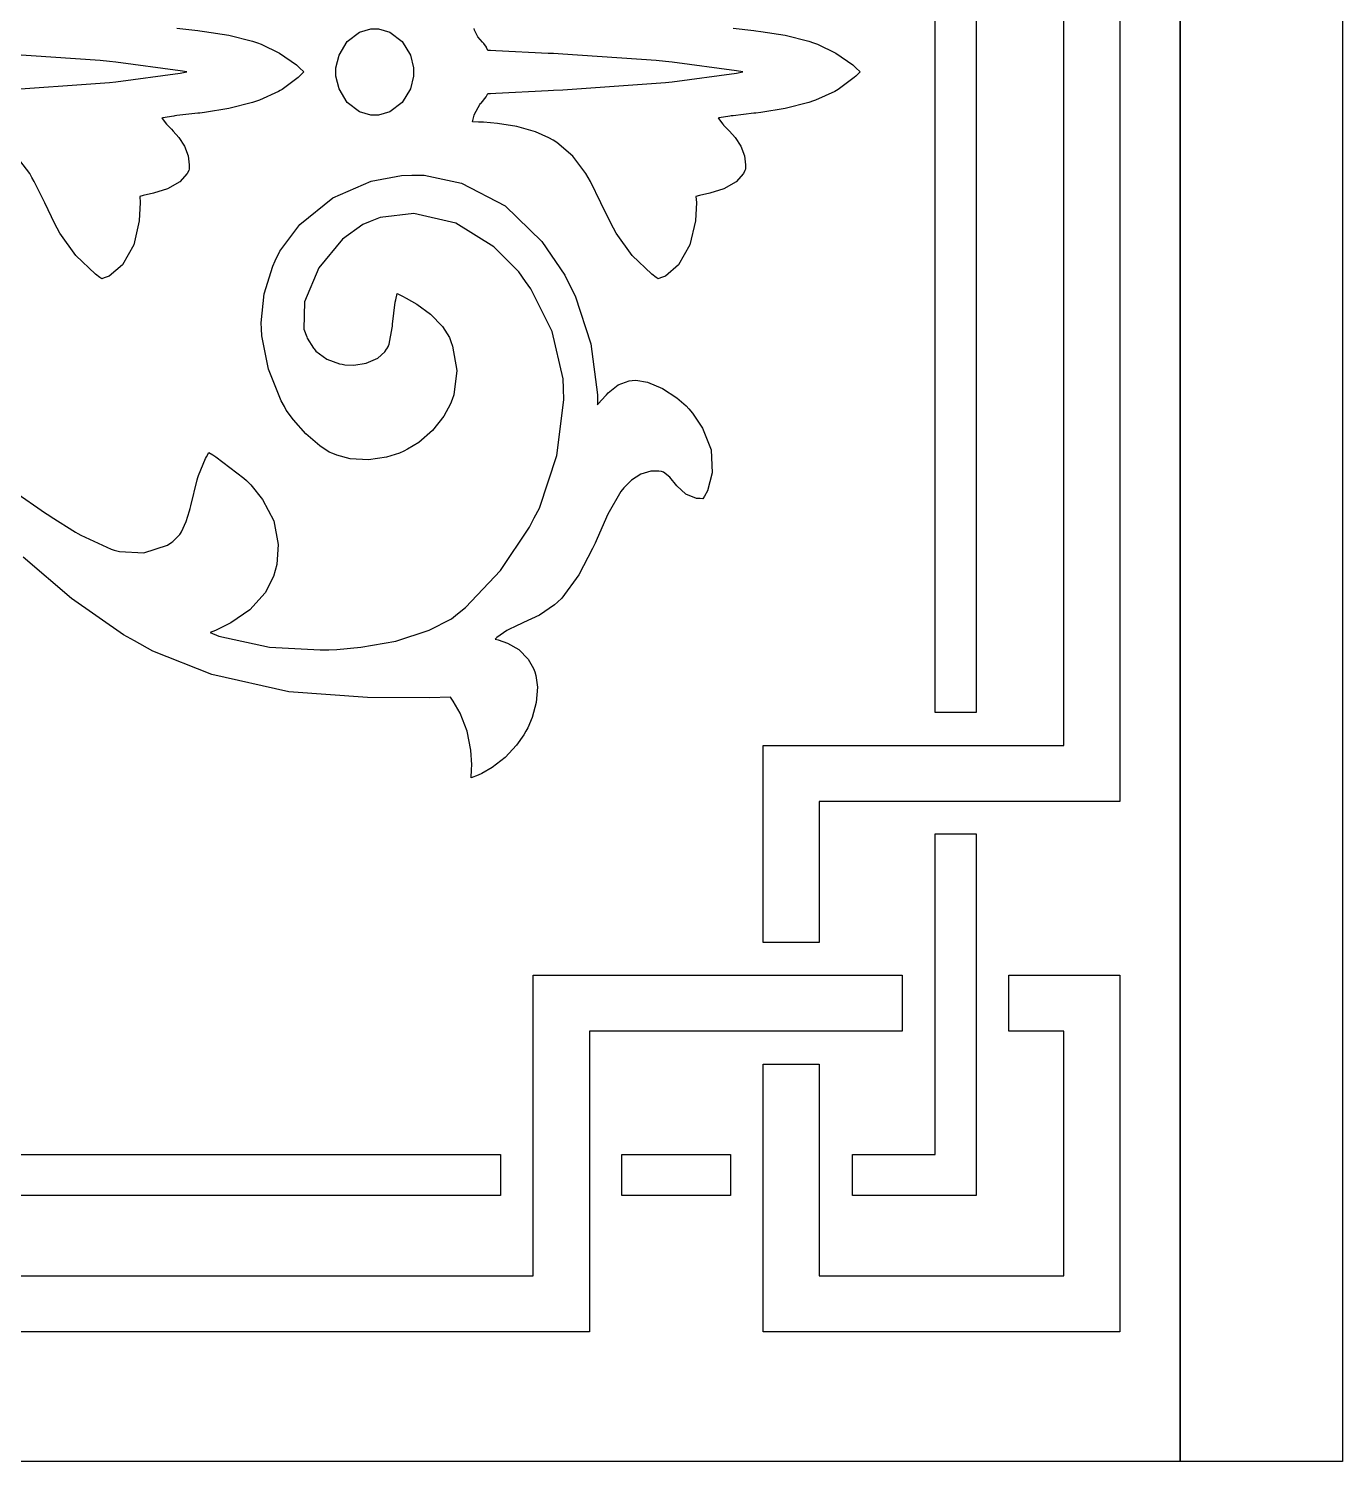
# Model space of a CAD drawing. Extents: x 0 to 1426, y 0 to 829.
# Drawn here: x 1335.2 to 1426.3, y 0 to 99.4 of the extents above; entities that cross this region are included whole.
import ezdxf

# ---------------------------------------------------------------- set-up
doc = ezdxf.new("R2010")
doc.units = 0
doc.layers.get('0').update_dxf_attribs({"linetype": 'CONTINUOUS'})

msp = doc.modelspace()

# ---------------------------------------------------------------- linework, layer by layer
at = {"color": 21}
for p, q in [((1415.04, 192.749), (1415.04, 0)), ((1415.04, 0), (1184.79, 0))]:
    msp.add_line(p, q, dxfattribs=at)
at = {"color": 9}
for p, q in [((1415.04, 0), (1415.04, 192.749)), ((1426.29, 192.749), (1426.29, 0)), ((1426.29, 0), (1415.04, 0))]:
    msp.add_line(p, q, dxfattribs=at)
at = {"color": 0}
for p, q in [((1410.86, 147.064), (1410.86, 45.7729)), ((1410.86, 147.064), (1410.86, 45.7729)), ((1406.97, 49.6591), (1406.97, 143.177)), ((1406.97, 49.6591), (1406.97, 143.177)), ((1398.05, 51.9395), (1398.05, 140.898)), ((1398.05, 51.9395), (1398.05, 140.898)), ((1400.89, 140.898), (1400.89, 51.9395)), ((1400.89, 140.898), (1400.89, 51.9395)), ((1345.48, 99.4103), (1346.92, 99.2449)), ((1345.48, 99.4103), (1346.92, 99.2449)), ((1366.12, 99.2614), (1366.09, 99.3786)), ((1366.12, 99.2614), (1366.09, 99.3786)), ((1384.05, 99.4103), (1385.49, 99.2449)), ((1384.05, 99.4103), (1385.49, 99.2449)), ((1346.92, 99.2449), (1347.06, 99.2269)), ((1346.92, 99.2449), (1347.06, 99.2269)), ((1347.06, 99.2269), (1347.4, 99.187)), ((1347.06, 99.2269), (1347.4, 99.187)), ((1347.4, 99.187), (1349.08, 98.9224)), ((1347.4, 99.187), (1349.08, 98.9224)), ((1349.08, 98.9224), (1350.73, 98.5051)), ((1349.08, 98.9224), (1350.73, 98.5051)), ((1350.73, 98.5051), (1351.06, 98.389)), ((1350.73, 98.5051), (1351.06, 98.389)), ((1351.06, 98.389), (1351.32, 98.2955)), ((1351.06, 98.389), (1351.32, 98.2955)), ((1356.72, 97.5431), (1357.29, 98.4966)), ((1356.72, 97.5431), (1357.29, 98.4966)), ((1357.29, 98.4966), (1358.15, 99.1387)), ((1357.29, 98.4966), (1358.15, 99.1387)), ((1358.15, 99.1387), (1358.93, 99.3743)), ((1358.15, 99.1387), (1358.93, 99.3743)), ((1358.93, 99.3743), (1359.19, 99.3743)), ((1358.93, 99.3743), (1359.19, 99.3743)), ((1359.19, 99.3743), (1359.45, 99.3743)), ((1359.19, 99.3743), (1359.45, 99.3743)), ((1359.45, 99.3743), (1360.24, 99.1387)), ((1359.45, 99.3743), (1360.24, 99.1387)), ((1360.24, 99.1387), (1361.09, 98.4966)), ((1360.24, 99.1387), (1361.09, 98.4966)), ((1361.09, 98.4966), (1361.67, 97.5431)), ((1361.09, 98.4966), (1361.67, 97.5431)), ((1366.35, 98.8148), (1366.12, 99.2614)), ((1366.35, 98.8148), (1366.12, 99.2614)), ((1366.66, 98.443), (1366.35, 98.8148)), ((1366.66, 98.443), (1366.35, 98.8148)), ((1366.74, 98.3629), (1366.66, 98.443)), ((1366.74, 98.3629), (1366.66, 98.443)), ((1385.49, 99.2449), (1385.63, 99.2269)), ((1385.49, 99.2449), (1385.63, 99.2269)), ((1385.63, 99.2269), (1385.97, 99.187)), ((1385.63, 99.2269), (1385.97, 99.187)), ((1385.97, 99.187), (1387.65, 98.9224)), ((1385.97, 99.187), (1387.65, 98.9224)), ((1387.65, 98.9224), (1389.3, 98.5061)), ((1387.65, 98.9224), (1389.3, 98.5061)), ((1389.3, 98.5061), (1389.63, 98.3904)), ((1389.3, 98.5061), (1389.63, 98.3904)), ((1389.63, 98.3904), (1389.89, 98.2955)), ((1389.63, 98.3904), (1389.89, 98.2955)), ((1340.15, 97.1628), (1333.66, 97.6104)), ((1340.15, 97.1628), (1333.66, 97.6104)), ((1351.32, 98.2955), (1352.6, 97.6849)), ((1351.32, 98.2955), (1352.6, 97.6849)), ((1352.6, 97.6849), (1353.77, 96.8636)), ((1352.6, 97.6849), (1353.77, 96.8636)), ((1356.5, 96.6668), (1356.72, 97.5431)), ((1356.5, 96.6668), (1356.72, 97.5431)), ((1361.67, 97.5431), (1361.88, 96.6668)), ((1361.67, 97.5431), (1361.88, 96.6668)), ((1366.76, 98.341), (1366.74, 98.3629)), ((1366.76, 98.341), (1366.74, 98.3629)), ((1366.94, 98.0874), (1366.76, 98.341)), ((1366.94, 98.0874), (1366.76, 98.341)), ((1366.95, 98.0585), (1366.94, 98.0874)), ((1366.95, 98.0585), (1366.94, 98.0874)), ((1367.04, 97.8697), (1366.95, 98.0585)), ((1367.04, 97.8697), (1366.95, 98.0585)), ((1367.23, 97.8599), (1367.04, 97.8697)), ((1367.23, 97.8599), (1367.04, 97.8697)), ((1367.6, 97.8422), (1367.23, 97.8599)), ((1367.6, 97.8422), (1367.23, 97.8599)), ((1371.22, 97.663), (1367.6, 97.8422)), ((1371.22, 97.663), (1367.6, 97.8422)), ((1371.59, 97.6436), (1371.22, 97.663)), ((1371.59, 97.6436), (1371.22, 97.663)), ((1372.24, 97.6104), (1371.59, 97.6436)), ((1372.24, 97.6104), (1371.59, 97.6436)), ((1378.72, 97.1628), (1372.24, 97.6104)), ((1378.72, 97.1628), (1372.24, 97.6104)), ((1389.89, 98.2955), (1391.17, 97.6863)), ((1389.89, 98.2955), (1391.17, 97.6863)), ((1391.17, 97.6863), (1392.34, 96.8636)), ((1391.17, 97.6863), (1392.34, 96.8636)), ((1340.8, 97.0979), (1340.15, 97.1628)), ((1340.8, 97.0979), (1340.15, 97.1628)), ((1341.24, 97.0538), (1340.8, 97.0979)), ((1341.24, 97.0538), (1340.8, 97.0979)), ((1345.71, 96.4558), (1341.24, 97.0538)), ((1345.71, 96.4558), (1341.24, 97.0538)), ((1346.16, 96.3747), (1345.71, 96.4558)), ((1346.16, 96.3747), (1345.71, 96.4558)), ((1353.77, 96.8636), (1353.99, 96.6625)), ((1353.77, 96.8636), (1353.99, 96.6625)), ((1353.99, 96.6625), (1354.29, 96.3747)), ((1353.99, 96.6625), (1354.29, 96.3747)), ((1356.5, 96.3747), (1356.5, 96.6668)), ((1356.5, 96.3747), (1356.5, 96.6668)), ((1361.88, 96.6668), (1361.88, 96.3747)), ((1361.88, 96.6668), (1361.88, 96.3747)), ((1379.36, 97.0979), (1378.72, 97.1628)), ((1379.36, 97.0979), (1378.72, 97.1628)), ((1379.81, 97.0538), (1379.36, 97.0979)), ((1379.81, 97.0538), (1379.36, 97.0979)), ((1384.28, 96.4558), (1379.81, 97.0538)), ((1384.28, 96.4558), (1379.81, 97.0538)), ((1384.73, 96.3747), (1384.28, 96.4558)), ((1384.73, 96.3747), (1384.28, 96.4558)), ((1392.34, 96.8636), (1392.55, 96.6625)), ((1392.34, 96.8636), (1392.55, 96.6625)), ((1392.55, 96.6625), (1392.86, 96.3747)), ((1392.55, 96.6625), (1392.86, 96.3747)), ((1333.66, 95.141), (1340.15, 95.5876)), ((1333.66, 95.141), (1340.15, 95.5876)), ((1340.15, 95.5876), (1340.8, 95.6511)), ((1340.15, 95.5876), (1340.8, 95.6511)), ((1340.8, 95.6511), (1341.24, 95.6966)), ((1340.8, 95.6511), (1341.24, 95.6966)), ((1341.24, 95.6966), (1345.71, 96.2946)), ((1341.24, 95.6966), (1345.71, 96.2946)), ((1345.71, 96.2946), (1346.16, 96.3747)), ((1345.71, 96.2946), (1346.16, 96.3747)), ((1353.88, 95.9915), (1352.77, 95.1618)), ((1353.88, 95.9915), (1352.77, 95.1618)), ((1353.99, 96.0878), (1353.88, 95.9915)), ((1353.99, 96.0878), (1353.88, 95.9915)), ((1354.29, 96.3747), (1353.99, 96.0878)), ((1354.29, 96.3747), (1353.99, 96.0878)), ((1356.5, 96.0836), (1356.5, 96.3747)), ((1356.5, 96.0836), (1356.5, 96.3747)), ((1356.72, 95.2073), (1356.5, 96.0836)), ((1356.72, 95.2073), (1356.5, 96.0836)), ((1361.88, 96.0836), (1361.67, 95.2073)), ((1361.88, 96.0836), (1361.67, 95.2073)), ((1361.88, 96.3747), (1361.88, 96.0836)), ((1361.88, 96.3747), (1361.88, 96.0836)), ((1372.24, 95.141), (1378.72, 95.5876)), ((1372.24, 95.141), (1378.72, 95.5876)), ((1378.72, 95.5876), (1379.36, 95.6511)), ((1378.72, 95.5876), (1379.36, 95.6511)), ((1379.36, 95.6511), (1379.81, 95.6966)), ((1379.36, 95.6511), (1379.81, 95.6966)), ((1379.81, 95.6966), (1384.28, 96.2946)), ((1379.81, 95.6966), (1384.28, 96.2946)), ((1384.28, 96.2946), (1384.73, 96.3747)), ((1384.28, 96.2946), (1384.73, 96.3747)), ((1392.45, 95.9915), (1391.33, 95.1618)), ((1392.45, 95.9915), (1391.33, 95.1618)), ((1392.55, 96.0878), (1392.45, 95.9915)), ((1392.55, 96.0878), (1392.45, 95.9915)), ((1392.86, 96.3747), (1392.55, 96.0878)), ((1392.86, 96.3747), (1392.55, 96.0878)), ((1351.2, 94.4093), (1351.06, 94.3599)), ((1351.2, 94.4093), (1351.06, 94.3599)), ((1352.52, 95.0172), (1351.2, 94.4093)), ((1352.52, 95.0172), (1351.2, 94.4093)), ((1352.65, 95.0916), (1352.52, 95.0172)), ((1352.65, 95.0916), (1352.52, 95.0172)), ((1352.77, 95.1618), (1352.65, 95.0916)), ((1352.77, 95.1618), (1352.65, 95.0916)), ((1357.29, 94.2538), (1356.72, 95.2073)), ((1357.29, 94.2538), (1356.72, 95.2073)), ((1361.67, 95.2073), (1361.09, 94.2538)), ((1361.67, 95.2073), (1361.09, 94.2538)), ((1366.57, 94.2125), (1366.93, 94.6436)), ((1366.57, 94.2125), (1366.93, 94.6436)), ((1366.93, 94.6436), (1366.95, 94.6919)), ((1366.93, 94.6436), (1366.95, 94.6919)), ((1366.95, 94.6919), (1367.04, 94.8792)), ((1366.95, 94.6919), (1367.04, 94.8792)), ((1367.04, 94.8792), (1367.23, 94.8891)), ((1367.04, 94.8792), (1367.23, 94.8891)), ((1367.23, 94.8891), (1367.6, 94.9082)), ((1367.23, 94.8891), (1367.6, 94.9082)), ((1367.6, 94.9082), (1371.22, 95.0888)), ((1367.6, 94.9082), (1371.22, 95.0888)), ((1371.22, 95.0888), (1371.59, 95.1068)), ((1371.22, 95.0888), (1371.59, 95.1068)), ((1371.59, 95.1068), (1372.24, 95.141)), ((1371.59, 95.1068), (1372.24, 95.141)), ((1389.76, 94.4093), (1389.63, 94.3599)), ((1389.76, 94.4093), (1389.63, 94.3599)), ((1391.09, 95.0172), (1389.76, 94.4093)), ((1391.09, 95.0172), (1389.76, 94.4093)), ((1391.21, 95.0916), (1391.09, 95.0172)), ((1391.21, 95.0916), (1391.09, 95.0172)), ((1391.33, 95.1618), (1391.21, 95.0916)), ((1391.33, 95.1618), (1391.21, 95.0916)), ((1346.92, 93.5069), (1345.48, 93.3415)), ((1346.92, 93.5069), (1345.48, 93.3415)), ((1347.06, 93.5232), (1346.92, 93.5069)), ((1347.06, 93.5232), (1346.92, 93.5069)), ((1347.4, 93.5634), (1347.06, 93.5232)), ((1347.4, 93.5634), (1347.06, 93.5232)), ((1349.08, 93.828), (1347.4, 93.5634)), ((1349.08, 93.828), (1347.4, 93.5634)), ((1350.73, 94.2439), (1349.08, 93.828)), ((1350.73, 94.2439), (1349.08, 93.828)), ((1351.06, 94.3599), (1350.73, 94.2439)), ((1351.06, 94.3599), (1350.73, 94.2439)), ((1358.15, 93.6114), (1357.29, 94.2538)), ((1358.15, 93.6114), (1357.29, 94.2538)), ((1358.93, 93.3746), (1358.15, 93.6114)), ((1358.93, 93.3746), (1358.15, 93.6114)), ((1360.24, 93.6114), (1359.45, 93.3746)), ((1360.24, 93.6114), (1359.45, 93.3746)), ((1361.09, 94.2538), (1360.24, 93.6114)), ((1361.09, 94.2538), (1360.24, 93.6114)), ((1366.09, 93.3704), (1366.11, 93.453)), ((1366.09, 93.3704), (1366.11, 93.453)), ((1366.11, 93.453), (1366.48, 94.1144)), ((1366.11, 93.453), (1366.48, 94.1144)), ((1366.48, 94.1144), (1366.54, 94.1737)), ((1366.48, 94.1144), (1366.54, 94.1737)), ((1366.54, 94.1737), (1366.57, 94.2125)), ((1366.54, 94.1737), (1366.57, 94.2125)), ((1385.49, 93.5069), (1384.05, 93.3401)), ((1385.49, 93.5069), (1384.05, 93.3401)), ((1385.63, 93.5232), (1385.49, 93.5069)), ((1385.63, 93.5232), (1385.49, 93.5069)), ((1385.97, 93.5634), (1385.63, 93.5232)), ((1385.97, 93.5634), (1385.63, 93.5232)), ((1387.65, 93.828), (1385.97, 93.5634)), ((1387.65, 93.828), (1385.97, 93.5634)), ((1389.3, 94.2439), (1387.65, 93.828)), ((1389.3, 94.2439), (1387.65, 93.828)), ((1389.63, 94.3599), (1389.3, 94.2439)), ((1389.63, 94.3599), (1389.3, 94.2439)), ((1344.51, 93.1926), (1344.44, 93.176)), ((1344.51, 93.1926), (1344.44, 93.176)), ((1344.44, 93.176), (1344.46, 93.1347)), ((1344.44, 93.176), (1344.46, 93.1347)), ((1344.46, 93.1347), (1344.76, 92.746)), ((1344.46, 93.1347), (1344.76, 92.746)), ((1345.26, 93.3125), (1344.51, 93.1926)), ((1345.26, 93.3125), (1344.51, 93.1926)), ((1344.76, 92.746), (1344.8, 92.7089)), ((1344.76, 92.746), (1344.8, 92.7089)), ((1344.8, 92.7089), (1344.82, 92.6828)), ((1344.8, 92.7089), (1344.82, 92.6828)), ((1344.82, 92.6828), (1345.07, 92.4207)), ((1344.82, 92.6828), (1345.07, 92.4207)), ((1345.07, 92.4207), (1345.1, 92.3946)), ((1345.07, 92.4207), (1345.1, 92.3946)), ((1345.34, 93.3221), (1345.26, 93.3125)), ((1345.34, 93.3221), (1345.26, 93.3125)), ((1345.48, 93.3415), (1345.34, 93.3221)), ((1345.48, 93.3415), (1345.34, 93.3221)), ((1359.19, 93.3746), (1358.93, 93.3746)), ((1359.19, 93.3746), (1358.93, 93.3746)), ((1359.45, 93.3746), (1359.19, 93.3746)), ((1359.45, 93.3746), (1359.19, 93.3746)), ((1365.98, 92.9185), (1366.09, 93.3704)), ((1365.98, 92.9185), (1366.09, 93.3704)), ((1366.4, 92.8991), (1365.98, 92.9185)), ((1366.4, 92.8991), (1365.98, 92.9185)), ((1366.73, 92.8853), (1366.4, 92.8991)), ((1366.73, 92.8853), (1366.4, 92.8991)), ((1367.71, 92.7985), (1366.73, 92.8853)), ((1367.71, 92.7985), (1366.73, 92.8853)), ((1369.05, 92.5809), (1367.71, 92.7985)), ((1369.05, 92.5809), (1367.71, 92.7985)), ((1370.35, 92.2101), (1369.05, 92.5809)), ((1370.35, 92.2101), (1369.05, 92.5809)), ((1383.08, 93.1926), (1383.01, 93.176)), ((1383.08, 93.1926), (1383.01, 93.176)), ((1383.01, 93.176), (1383.03, 93.1347)), ((1383.01, 93.176), (1383.03, 93.1347)), ((1383.03, 93.1347), (1383.33, 92.746)), ((1383.03, 93.1347), (1383.33, 92.746)), ((1383.83, 93.3111), (1383.08, 93.1926)), ((1383.83, 93.3111), (1383.08, 93.1926)), ((1383.33, 92.746), (1383.37, 92.7089)), ((1383.33, 92.746), (1383.37, 92.7089)), ((1383.37, 92.7089), (1383.39, 92.6828)), ((1383.37, 92.7089), (1383.39, 92.6828)), ((1383.39, 92.6828), (1383.64, 92.4207)), ((1383.39, 92.6828), (1383.64, 92.4207)), ((1383.64, 92.4207), (1383.66, 92.3946)), ((1383.64, 92.4207), (1383.66, 92.3946)), ((1383.9, 93.3207), (1383.83, 93.3111)), ((1383.9, 93.3207), (1383.83, 93.3111)), ((1384.05, 93.3401), (1383.9, 93.3207)), ((1384.05, 93.3401), (1383.9, 93.3207)), ((1345.1, 92.3946), (1345.23, 92.2556)), ((1345.1, 92.3946), (1345.23, 92.2556)), ((1345.23, 92.2556), (1345.61, 91.8161)), ((1345.23, 92.2556), (1345.61, 91.8161)), ((1345.61, 91.8161), (1346.01, 91.2248)), ((1345.61, 91.8161), (1346.01, 91.2248)), ((1371.27, 91.8118), (1370.35, 92.2101)), ((1371.27, 91.8118), (1370.35, 92.2101)), ((1371.56, 91.6421), (1371.27, 91.8118)), ((1371.56, 91.6421), (1371.27, 91.8118)), ((1371.82, 91.4852), (1371.56, 91.6421)), ((1371.82, 91.4852), (1371.56, 91.6421)), ((1372.94, 90.5302), (1371.82, 91.4852)), ((1372.94, 90.5302), (1371.82, 91.4852)), ((1383.66, 92.3946), (1383.8, 92.2556)), ((1383.66, 92.3946), (1383.8, 92.2556)), ((1383.8, 92.2556), (1384.18, 91.8161)), ((1383.8, 92.2556), (1384.18, 91.8161)), ((1384.18, 91.8161), (1384.58, 91.2248)), ((1384.18, 91.8161), (1384.58, 91.2248)), ((1335.27, 89.3286), (1334.36, 90.5302)), ((1335.27, 89.3286), (1334.36, 90.5302)), ((1346.01, 91.2248), (1346.26, 90.5482)), ((1346.01, 91.2248), (1346.26, 90.5482)), ((1346.26, 90.5482), (1346.34, 89.9223)), ((1346.26, 90.5482), (1346.34, 89.9223)), ((1373.84, 89.3286), (1372.94, 90.5302)), ((1373.84, 89.3286), (1372.94, 90.5302)), ((1384.58, 91.2248), (1384.83, 90.5482)), ((1384.58, 91.2248), (1384.83, 90.5482)), ((1384.83, 90.5482), (1384.91, 89.9223)), ((1384.83, 90.5482), (1384.91, 89.9223)), ((1346.31, 89.5449), (1346.2, 89.323)), ((1346.31, 89.5449), (1346.2, 89.323)), ((1346.34, 89.625), (1346.31, 89.5449)), ((1346.34, 89.625), (1346.31, 89.5449)), ((1346.34, 89.9223), (1346.34, 89.7146)), ((1346.34, 89.9223), (1346.34, 89.7146)), ((1346.34, 89.7146), (1346.34, 89.625)), ((1346.34, 89.7146), (1346.34, 89.625)), ((1384.87, 89.5449), (1384.77, 89.323)), ((1384.87, 89.5449), (1384.77, 89.323)), ((1384.91, 89.625), (1384.87, 89.5449)), ((1384.91, 89.625), (1384.87, 89.5449)), ((1384.91, 89.9223), (1384.91, 89.7146)), ((1384.91, 89.9223), (1384.91, 89.7146)), ((1384.91, 89.7146), (1384.91, 89.625)), ((1384.91, 89.7146), (1384.91, 89.625)), ((1335.43, 89.0475), (1335.27, 89.3286)), ((1335.43, 89.0475), (1335.27, 89.3286)), ((1335.59, 88.7677), (1335.43, 89.0475)), ((1335.59, 88.7677), (1335.43, 89.0475)), ((1336.31, 87.3044), (1335.59, 88.7677)), ((1336.31, 87.3044), (1335.59, 88.7677)), ((1345.69, 88.7511), (1344.83, 88.2689)), ((1345.69, 88.7511), (1344.83, 88.2689)), ((1346.2, 89.323), (1345.69, 88.7511)), ((1346.2, 89.323), (1345.69, 88.7511)), ((1356.29, 87.6445), (1358.95, 88.7966)), ((1356.29, 87.6445), (1358.95, 88.7966)), ((1358.95, 88.7966), (1361.06, 89.2006)), ((1358.95, 88.7966), (1361.06, 89.2006)), ((1361.06, 89.2006), (1361.76, 89.2073)), ((1361.06, 89.2006), (1361.76, 89.2073)), ((1361.76, 89.2073), (1362.62, 89.2168)), ((1361.76, 89.2073), (1362.62, 89.2168)), ((1362.62, 89.2168), (1365.21, 88.6686)), ((1362.62, 89.2168), (1365.21, 88.6686)), ((1365.21, 88.6686), (1368.24, 87.0825)), ((1365.21, 88.6686), (1368.24, 87.0825)), ((1374, 89.0475), (1373.84, 89.3286)), ((1374, 89.0475), (1373.84, 89.3286)), ((1374.16, 88.7677), (1374, 89.0475)), ((1374.16, 88.7677), (1374, 89.0475)), ((1374.88, 87.3044), (1374.16, 88.7677)), ((1374.88, 87.3044), (1374.16, 88.7677)), ((1384.26, 88.7511), (1383.4, 88.2689)), ((1384.26, 88.7511), (1383.4, 88.2689)), ((1384.77, 89.323), (1384.26, 88.7511)), ((1384.77, 89.323), (1384.26, 88.7511)), ((1343.14, 87.799), (1342.91, 87.7327)), ((1343.14, 87.799), (1342.91, 87.7327)), ((1342.91, 87.7327), (1342.93, 87.3153)), ((1342.91, 87.7327), (1342.93, 87.3153)), ((1343.86, 87.9725), (1343.14, 87.799)), ((1343.86, 87.9725), (1343.14, 87.799)), ((1344.83, 88.2689), (1343.86, 87.9725)), ((1344.83, 88.2689), (1343.86, 87.9725)), ((1354.01, 85.7885), (1356.29, 87.6445)), ((1354.01, 85.7885), (1356.29, 87.6445)), ((1381.71, 87.799), (1381.47, 87.7327)), ((1381.71, 87.799), (1381.47, 87.7327)), ((1381.47, 87.7327), (1381.5, 87.3153)), ((1381.47, 87.7327), (1381.5, 87.3153)), ((1382.43, 87.9725), (1381.71, 87.799)), ((1382.43, 87.9725), (1381.71, 87.799)), ((1383.4, 88.2689), (1382.43, 87.9725)), ((1383.4, 88.2689), (1382.43, 87.9725)), ((1337.02, 85.834), (1336.31, 87.3044)), ((1337.02, 85.834), (1336.31, 87.3044)), ((1342.93, 87.3153), (1342.87, 86.046)), ((1342.93, 87.3153), (1342.87, 86.046)), ((1361.91, 86.5463), (1359.57, 86.2859)), ((1361.91, 86.5463), (1359.57, 86.2859)), ((1364.82, 85.8767), (1361.91, 86.5463)), ((1364.82, 85.8767), (1361.91, 86.5463)), ((1368.24, 87.0825), (1370.79, 84.6169)), ((1368.24, 87.0825), (1370.79, 84.6169)), ((1375.59, 85.834), (1374.88, 87.3044)), ((1375.59, 85.834), (1374.88, 87.3044)), ((1381.5, 87.3153), (1381.44, 86.046)), ((1381.5, 87.3153), (1381.44, 86.046)), ((1337.18, 85.5486), (1337.02, 85.834)), ((1337.18, 85.5486), (1337.02, 85.834)), ((1337.37, 85.1944), (1337.18, 85.5486)), ((1337.37, 85.1944), (1337.18, 85.5486)), ((1342.87, 86.046), (1342.49, 84.3897)), ((1342.87, 86.046), (1342.49, 84.3897)), ((1352.62, 83.9431), (1354.01, 85.7885)), ((1352.62, 83.9431), (1354.01, 85.7885)), ((1358.36, 85.7966), (1356.97, 84.7686)), ((1358.36, 85.7966), (1356.97, 84.7686)), ((1358.88, 86.0033), (1358.36, 85.7966)), ((1358.88, 86.0033), (1358.36, 85.7966)), ((1359.57, 86.2859), (1358.88, 86.0033)), ((1359.57, 86.2859), (1358.88, 86.0033)), ((1367.45, 84.2328), (1364.82, 85.8767)), ((1367.45, 84.2328), (1364.82, 85.8767)), ((1375.75, 85.5486), (1375.59, 85.834)), ((1375.75, 85.5486), (1375.59, 85.834)), ((1375.94, 85.1944), (1375.75, 85.5486)), ((1375.94, 85.1944), (1375.75, 85.5486)), ((1381.44, 86.046), (1381.05, 84.3897)), ((1381.44, 86.046), (1381.05, 84.3897)), ((1338.48, 83.6401), (1337.37, 85.1944)), ((1338.48, 83.6401), (1337.37, 85.1944)), ((1356.97, 84.7686), (1355.31, 82.7938)), ((1356.97, 84.7686), (1355.31, 82.7938)), ((1370.79, 84.6169), (1372.38, 82.2717)), ((1370.79, 84.6169), (1372.38, 82.2717)), ((1377.05, 83.6401), (1375.94, 85.1944)), ((1377.05, 83.6401), (1375.94, 85.1944)), ((1339.83, 82.3461), (1338.48, 83.6401)), ((1339.83, 82.3461), (1338.48, 83.6401)), ((1342.49, 84.3897), (1341.7, 82.9924)), ((1342.49, 84.3897), (1341.7, 82.9924)), ((1352.29, 83.2626), (1352.62, 83.9431)), ((1352.29, 83.2626), (1352.62, 83.9431)), ((1369.18, 82.5003), (1367.45, 84.2328)), ((1369.18, 82.5003), (1367.45, 84.2328)), ((1378.4, 82.3461), (1377.05, 83.6401)), ((1378.4, 82.3461), (1377.05, 83.6401)), ((1381.05, 84.3897), (1380.26, 82.9924)), ((1381.05, 84.3897), (1380.26, 82.9924)), ((1341.7, 82.9924), (1340.78, 82.2194)), ((1341.7, 82.9924), (1340.78, 82.2194)), ((1351.53, 80.9833), (1352.12, 82.8985)), ((1351.53, 80.9833), (1352.12, 82.8985)), ((1352.12, 82.8985), (1352.29, 83.2626)), ((1352.12, 82.8985), (1352.29, 83.2626)), ((1355.31, 82.7938), (1354.33, 80.421)), ((1355.31, 82.7938), (1354.33, 80.421)), ((1369.65, 81.8473), (1369.18, 82.5003)), ((1369.65, 81.8473), (1369.18, 82.5003)), ((1380.26, 82.9924), (1379.35, 82.2194)), ((1380.26, 82.9924), (1379.35, 82.2194)), ((1340.14, 82.12), (1339.83, 82.3461)), ((1340.14, 82.12), (1339.83, 82.3461)), ((1340.28, 82.0222), (1340.14, 82.12)), ((1340.28, 82.0222), (1340.14, 82.12)), ((1340.44, 82.0829), (1340.28, 82.0222)), ((1340.44, 82.0829), (1340.28, 82.0222)), ((1340.78, 82.2194), (1340.44, 82.0829)), ((1340.78, 82.2194), (1340.44, 82.0829)), ((1370.02, 81.3262), (1369.65, 81.8473)), ((1370.02, 81.3262), (1369.65, 81.8473)), ((1372.38, 82.2717), (1372.8, 81.4324)), ((1372.38, 82.2717), (1372.8, 81.4324)), ((1378.71, 82.12), (1378.4, 82.3461)), ((1378.71, 82.12), (1378.4, 82.3461)), ((1378.85, 82.0222), (1378.71, 82.12)), ((1378.85, 82.0222), (1378.71, 82.12)), ((1379, 82.0829), (1378.85, 82.0222)), ((1379, 82.0829), (1378.85, 82.0222)), ((1379.35, 82.2194), (1379, 82.0829)), ((1379.35, 82.2194), (1379, 82.0829)), ((1351.33, 78.97), (1351.53, 80.9833)), ((1351.33, 78.97), (1351.53, 80.9833)), ((1360.62, 80.4101), (1360.65, 80.5628)), ((1360.62, 80.4101), (1360.65, 80.5628)), ((1360.65, 80.5628), (1360.75, 80.9985)), ((1360.65, 80.5628), (1360.75, 80.9985)), ((1360.75, 80.9985), (1361.12, 80.8164)), ((1360.75, 80.9985), (1361.12, 80.8164)), ((1361.12, 80.8164), (1361.37, 80.6909)), ((1361.12, 80.8164), (1361.37, 80.6909)), ((1361.37, 80.6909), (1362.11, 80.2693)), ((1361.37, 80.6909), (1362.11, 80.2693)), ((1371.5, 78.365), (1370.02, 81.3262)), ((1371.5, 78.365), (1370.02, 81.3262)), ((1372.8, 81.4324), (1373.1, 80.8496)), ((1372.8, 81.4324), (1373.1, 80.8496)), ((1373.1, 80.8496), (1374.18, 77.5187)), ((1373.1, 80.8496), (1374.18, 77.5187)), ((1354.33, 80.421), (1354.29, 78.5343)), ((1354.33, 80.421), (1354.29, 78.5343)), ((1360.43, 78.8843), (1360.62, 80.4101)), ((1360.43, 78.8843), (1360.62, 80.4101)), ((1362.11, 80.2693), (1363.07, 79.5817)), ((1362.11, 80.2693), (1363.07, 79.5817)), ((1363.07, 79.5817), (1363.89, 78.7259)), ((1363.07, 79.5817), (1363.89, 78.7259)), ((1351.35, 78.558), (1351.33, 78.97)), ((1351.35, 78.558), (1351.33, 78.97)), ((1351.37, 78.0754), (1351.35, 78.558)), ((1351.37, 78.0754), (1351.35, 78.558)), ((1354.29, 78.5343), (1354.49, 77.9886)), ((1354.29, 78.5343), (1354.49, 77.9886)), ((1360.19, 77.4859), (1360.41, 78.6197)), ((1360.19, 77.4859), (1360.41, 78.6197)), ((1360.41, 78.6197), (1360.42, 78.7287)), ((1360.41, 78.6197), (1360.42, 78.7287)), ((1360.42, 78.7287), (1360.43, 78.8843)), ((1360.42, 78.7287), (1360.43, 78.8843)), ((1363.89, 78.7259), (1364.37, 77.953)), ((1363.89, 78.7259), (1364.37, 77.953)), ((1351.83, 75.7495), (1351.37, 78.0754)), ((1351.83, 75.7495), (1351.37, 78.0754)), ((1354.49, 77.9886), (1354.52, 77.9117)), ((1354.49, 77.9886), (1354.52, 77.9117)), ((1354.52, 77.9117), (1354.94, 77.2213)), ((1354.52, 77.9117), (1354.94, 77.2213)), ((1364.37, 77.953), (1364.47, 77.6746)), ((1364.37, 77.953), (1364.47, 77.6746)), ((1364.47, 77.6746), (1364.6, 77.3479)), ((1364.47, 77.6746), (1364.6, 77.3479)), ((1372.26, 75.0962), (1371.5, 78.365)), ((1372.26, 75.0962), (1371.5, 78.365)), ((1374.18, 77.5187), (1374.64, 73.9786)), ((1374.18, 77.5187), (1374.64, 73.9786)), ((1354.94, 77.2213), (1354.99, 77.1606)), ((1354.94, 77.2213), (1354.99, 77.1606)), ((1354.99, 77.1606), (1355.11, 77.0146)), ((1354.99, 77.1606), (1355.11, 77.0146)), ((1355.11, 77.0146), (1355.88, 76.4589)), ((1355.11, 77.0146), (1355.88, 76.4589)), ((1358.61, 76.1711), (1359.4, 76.5253)), ((1358.61, 76.1711), (1359.4, 76.5253)), ((1359.4, 76.5253), (1359.9, 76.9592)), ((1359.4, 76.5253), (1359.9, 76.9592)), ((1359.9, 76.9592), (1360.01, 77.1356)), ((1359.9, 76.9592), (1360.01, 77.1356)), ((1360.01, 77.1356), (1360.03, 77.1564)), ((1360.01, 77.1356), (1360.03, 77.1564)), ((1360.03, 77.1564), (1360.14, 77.3631)), ((1360.03, 77.1564), (1360.14, 77.3631)), ((1360.14, 77.3631), (1360.15, 77.385)), ((1360.14, 77.3631), (1360.15, 77.385)), ((1360.15, 77.385), (1360.19, 77.4859)), ((1360.15, 77.385), (1360.19, 77.4859)), ((1364.6, 77.3479), (1364.88, 75.6722)), ((1364.6, 77.3479), (1364.88, 75.6722)), ((1352.71, 73.5679), (1351.83, 75.7495)), ((1352.71, 73.5679), (1351.83, 75.7495)), ((1355.88, 76.4589), (1356.75, 76.1326)), ((1355.88, 76.4589), (1356.75, 76.1326)), ((1356.75, 76.1326), (1356.93, 76.0995)), ((1356.75, 76.1326), (1356.93, 76.0995)), ((1356.93, 76.0995), (1357.13, 76.0635)), ((1356.93, 76.0995), (1357.13, 76.0635)), ((1357.13, 76.0635), (1357.75, 76.0416)), ((1357.13, 76.0635), (1357.75, 76.0416)), ((1357.75, 76.0416), (1358.61, 76.1711)), ((1357.75, 76.0416), (1358.61, 76.1711)), ((1364.88, 75.6722), (1364.68, 73.987)), ((1364.88, 75.6722), (1364.68, 73.987)), ((1372.29, 74.4209), (1372.26, 75.0962)), ((1372.29, 74.4209), (1372.26, 75.0962)), ((1375.39, 74.1218), (1376.07, 74.6622)), ((1375.39, 74.1218), (1376.07, 74.6622)), ((1376.07, 74.6622), (1376.85, 74.9529)), ((1376.07, 74.6622), (1376.85, 74.9529)), ((1376.85, 74.9529), (1377.04, 74.9653)), ((1376.85, 74.9529), (1377.04, 74.9653)), ((1377.04, 74.9653), (1377.3, 74.9847)), ((1377.04, 74.9653), (1377.3, 74.9847)), ((1377.3, 74.9847), (1378.11, 74.8496)), ((1377.3, 74.9847), (1378.11, 74.8496)), ((1378.11, 74.8496), (1379.16, 74.4167)), ((1378.11, 74.8496), (1379.16, 74.4167)), ((1352.93, 73.1573), (1352.71, 73.5679)), ((1352.93, 73.1573), (1352.71, 73.5679)), ((1364.56, 73.6547), (1364.45, 73.3517)), ((1364.56, 73.6547), (1364.45, 73.3517)), ((1364.68, 73.987), (1364.56, 73.6547)), ((1364.68, 73.987), (1364.56, 73.6547)), ((1371.83, 69.7727), (1372.31, 73.6314)), ((1371.83, 69.7727), (1372.31, 73.6314)), ((1372.31, 73.6314), (1372.29, 74.4209)), ((1372.31, 73.6314), (1372.29, 74.4209)), ((1374.64, 73.9786), (1374.64, 73.291)), ((1374.64, 73.9786), (1374.64, 73.291)), ((1374.7, 73.3474), (1375.22, 73.9331)), ((1374.7, 73.3474), (1375.22, 73.9331)), ((1375.22, 73.9331), (1375.27, 73.9828)), ((1375.22, 73.9331), (1375.27, 73.9828)), ((1375.27, 73.9828), (1375.39, 74.1218)), ((1375.27, 73.9828), (1375.39, 74.1218)), ((1379.16, 74.4167), (1380.14, 73.7676)), ((1379.16, 74.4167), (1380.14, 73.7676)), ((1380.14, 73.7676), (1380.78, 73.207)), ((1380.14, 73.7676), (1380.78, 73.207)), ((1353.06, 72.9135), (1352.93, 73.1573)), ((1353.06, 72.9135), (1352.93, 73.1573)), ((1353.56, 72.2355), (1353.06, 72.9135)), ((1353.56, 72.2355), (1353.06, 72.9135)), ((1364.45, 73.3517), (1363.99, 72.4888)), ((1364.45, 73.3517), (1363.99, 72.4888)), ((1374.64, 73.291), (1374.7, 73.3474)), ((1374.64, 73.291), (1374.7, 73.3474)), ((1380.78, 73.207), (1380.97, 72.9989)), ((1380.78, 73.207), (1380.97, 72.9989)), ((1380.97, 72.9989), (1381.24, 72.6997)), ((1380.97, 72.9989), (1381.24, 72.6997)), ((1381.24, 72.6997), (1381.93, 71.6717)), ((1381.24, 72.6997), (1381.93, 71.6717)), ((1354.42, 71.2791), (1353.56, 72.2355)), ((1354.42, 71.2791), (1353.56, 72.2355)), ((1363.99, 72.4888), (1363.21, 71.4939)), ((1363.99, 72.4888), (1363.21, 71.4939)), ((1381.93, 71.6717), (1382.52, 70.1629)), ((1381.93, 71.6717), (1382.52, 70.1629)), ((1355.38, 70.448), (1354.42, 71.2791)), ((1355.38, 70.448), (1354.42, 71.2791)), ((1362.26, 70.6822), (1361.48, 70.1985)), ((1362.26, 70.6822), (1361.48, 70.1985)), ((1363.21, 71.4939), (1362.26, 70.6822)), ((1363.21, 71.4939), (1362.26, 70.6822)), ((1346.97, 68.3768), (1347.46, 69.5688)), ((1346.97, 68.3768), (1347.46, 69.5688)), ((1347.46, 69.5688), (1347.53, 69.6793)), ((1347.46, 69.5688), (1347.53, 69.6793)), ((1347.53, 69.6793), (1347.7, 69.9795)), ((1347.53, 69.6793), (1347.7, 69.9795)), ((1347.7, 69.9795), (1347.97, 69.8059)), ((1347.7, 69.9795), (1347.97, 69.8059)), ((1347.97, 69.8059), (1348.18, 69.6778)), ((1347.97, 69.8059), (1348.18, 69.6778)), ((1348.18, 69.6778), (1350.13, 68.2004)), ((1348.18, 69.6778), (1350.13, 68.2004)), ((1356.04, 70.0031), (1355.38, 70.448)), ((1356.04, 70.0031), (1355.38, 70.448)), ((1356.29, 69.9022), (1356.04, 70.0031)), ((1356.29, 69.9022), (1356.04, 70.0031)), ((1356.58, 69.7812), (1356.29, 69.9022)), ((1356.58, 69.7812), (1356.29, 69.9022)), ((1357.5, 69.5484), (1356.58, 69.7812)), ((1357.5, 69.5484), (1356.58, 69.7812)), ((1360.01, 69.6475), (1358.76, 69.4683)), ((1360.01, 69.6475), (1358.76, 69.4683)), ((1360.92, 69.9382), (1360.01, 69.6475)), ((1360.92, 69.9382), (1360.01, 69.6475)), ((1361.21, 70.0705), (1360.92, 69.9382)), ((1361.21, 70.0705), (1360.92, 69.9382)), ((1361.48, 70.1985), (1361.21, 70.0705)), ((1361.48, 70.1985), (1361.21, 70.0705)), ((1370.61, 66.1211), (1371.83, 69.7727)), ((1370.61, 66.1211), (1371.83, 69.7727)), ((1382.52, 70.1629), (1382.6, 68.5617)), ((1382.52, 70.1629), (1382.6, 68.5617)), ((1358.76, 69.4683), (1357.5, 69.5484)), ((1358.76, 69.4683), (1357.5, 69.5484)), ((1378.35, 68.6788), (1377.65, 68.4664)), ((1378.35, 68.6788), (1377.65, 68.4664)), ((1378.9, 68.6883), (1378.35, 68.6788)), ((1378.9, 68.6883), (1378.35, 68.6788)), ((1379.07, 68.6484), (1378.9, 68.6883)), ((1379.07, 68.6484), (1378.9, 68.6883)), ((1379.23, 68.611), (1379.07, 68.6484)), ((1379.23, 68.611), (1379.07, 68.6484)), ((1379.66, 68.272), (1379.23, 68.611)), ((1379.66, 68.272), (1379.23, 68.611)), ((1346.45, 66.27), (1346.88, 68.0738)), ((1346.45, 66.27), (1346.88, 68.0738)), ((1346.88, 68.0738), (1346.94, 68.2516)), ((1346.88, 68.0738), (1346.94, 68.2516)), ((1346.94, 68.2516), (1346.97, 68.3768)), ((1346.94, 68.2516), (1346.97, 68.3768)), ((1350.13, 68.2004), (1350.3, 68.0283)), ((1350.13, 68.2004), (1350.3, 68.0283)), ((1350.3, 68.0283), (1350.61, 67.7305)), ((1350.3, 68.0283), (1350.61, 67.7305)), ((1350.61, 67.7305), (1351.42, 66.7191)), ((1350.61, 67.7305), (1351.42, 66.7191)), ((1376.6, 67.6741), (1376.48, 67.5252)), ((1376.6, 67.6741), (1376.48, 67.5252)), ((1377.01, 68.0653), (1376.6, 67.6741)), ((1377.01, 68.0653), (1376.6, 67.6741)), ((1377.65, 68.4664), (1377.01, 68.0653)), ((1377.65, 68.4664), (1377.01, 68.0653)), ((1380.15, 67.6617), (1379.66, 68.272)), ((1380.15, 67.6617), (1379.66, 68.272)), ((1380.77, 67.0789), (1380.15, 67.6617)), ((1380.77, 67.0789), (1380.15, 67.6617)), ((1382.6, 68.5617), (1382.26, 67.3171)), ((1382.6, 68.5617), (1382.26, 67.3171)), ((1334.17, 67.2881), (1336.37, 65.7669)), ((1334.17, 67.2881), (1336.37, 65.7669)), ((1351.42, 66.7191), (1352.19, 65.2431)), ((1351.42, 66.7191), (1352.19, 65.2431)), ((1376.27, 67.262), (1375.37, 65.6883)), ((1376.27, 67.262), (1375.37, 65.6883)), ((1376.48, 67.5252), (1376.27, 67.262)), ((1376.48, 67.5252), (1376.27, 67.262)), ((1381.51, 66.7949), (1380.77, 67.0789)), ((1381.51, 66.7949), (1380.77, 67.0789)), ((1381.76, 66.7812), (1381.51, 66.7949)), ((1381.76, 66.7812), (1381.51, 66.7949)), ((1381.95, 66.7703), (1381.76, 66.7812)), ((1381.95, 66.7703), (1381.76, 66.7812)), ((1382.06, 66.9548), (1381.95, 66.7703)), ((1382.06, 66.9548), (1381.95, 66.7703)), ((1382.26, 67.3171), (1382.06, 66.9548)), ((1382.26, 67.3171), (1382.06, 66.9548)), ((1336.37, 65.7669), (1336.6, 65.6262)), ((1336.37, 65.7669), (1336.6, 65.6262)), ((1336.6, 65.6262), (1336.77, 65.5228)), ((1336.6, 65.6262), (1336.77, 65.5228)), ((1346.13, 65.1866), (1346.36, 65.9405)), ((1346.13, 65.1866), (1346.36, 65.9405)), ((1346.36, 65.9405), (1346.4, 66.0894)), ((1346.36, 65.9405), (1346.4, 66.0894)), ((1346.4, 66.0894), (1346.45, 66.27)), ((1346.4, 66.0894), (1346.45, 66.27)), ((1370.26, 65.4346), (1370.61, 66.1211)), ((1370.26, 65.4346), (1370.61, 66.1211)), ((1375.37, 65.6883), (1374.62, 64.0112)), ((1375.37, 65.6883), (1374.62, 64.0112)), ((1336.77, 65.5228), (1338.45, 64.455)), ((1336.77, 65.5228), (1338.45, 64.455)), ((1345.8, 64.4839), (1346.13, 65.1866)), ((1345.8, 64.4839), (1346.13, 65.1866)), ((1352.19, 65.2431), (1352.5, 63.5991)), ((1352.19, 65.2431), (1352.5, 63.5991)), ((1367.91, 61.7982), (1369.93, 64.7869)), ((1367.91, 61.7982), (1369.93, 64.7869)), ((1369.93, 64.7869), (1370.26, 65.4346)), ((1369.93, 64.7869), (1370.26, 65.4346)), ((1338.45, 64.455), (1338.62, 64.353)), ((1338.45, 64.455), (1338.62, 64.353)), ((1338.62, 64.353), (1338.82, 64.2359)), ((1338.62, 64.353), (1338.82, 64.2359)), ((1338.82, 64.2359), (1340.92, 63.2739)), ((1338.82, 64.2359), (1340.92, 63.2739)), ((1344.82, 63.5399), (1345.13, 63.7575)), ((1344.82, 63.5399), (1345.13, 63.7575)), ((1345.13, 63.7575), (1345.19, 63.7977)), ((1345.13, 63.7575), (1345.19, 63.7977)), ((1345.19, 63.7977), (1345.68, 64.2994)), ((1345.19, 63.7977), (1345.68, 64.2994)), ((1345.68, 64.2994), (1345.72, 64.3587)), ((1345.68, 64.2994), (1345.72, 64.3587)), ((1345.72, 64.3587), (1345.8, 64.4839)), ((1345.72, 64.3587), (1345.8, 64.4839)), ((1374.48, 63.6958), (1374.3, 63.318)), ((1374.48, 63.6958), (1374.3, 63.318)), ((1374.62, 64.0112), (1374.48, 63.6958)), ((1374.62, 64.0112), (1374.48, 63.6958)), ((1338.18, 59.847), (1334.81, 62.7063)), ((1338.18, 59.847), (1334.81, 62.7063)), ((1340.92, 63.2739), (1341.14, 63.2107)), ((1340.92, 63.2739), (1341.14, 63.2107)), ((1341.14, 63.2107), (1341.49, 63.1112)), ((1341.14, 63.2107), (1341.49, 63.1112)), ((1341.49, 63.1112), (1343.19, 63.0079)), ((1341.49, 63.1112), (1343.19, 63.0079)), ((1343.19, 63.0079), (1344.82, 63.5399)), ((1343.19, 63.0079), (1344.82, 63.5399)), ((1352.5, 63.5991), (1352.41, 62.2198)), ((1352.5, 63.5991), (1352.41, 62.2198)), ((1374.3, 63.318), (1373.35, 61.4948)), ((1374.3, 63.318), (1373.35, 61.4948)), ((1352.29, 61.783), (1352.18, 61.3819)), ((1352.29, 61.783), (1352.18, 61.3819)), ((1352.41, 62.2198), (1352.29, 61.783)), ((1352.41, 62.2198), (1352.29, 61.783)), ((1365.48, 59.2282), (1367.91, 61.7982)), ((1365.48, 59.2282), (1367.91, 61.7982)), ((1352.18, 61.3819), (1351.6, 60.2492)), ((1352.18, 61.3819), (1351.6, 60.2492)), ((1373.35, 61.4948), (1372.16, 59.8703)), ((1373.35, 61.4948), (1372.16, 59.8703)), ((1341.77, 57.3345), (1338.18, 59.847)), ((1341.77, 57.3345), (1338.18, 59.847)), ((1351.6, 60.2492), (1350.53, 59.0557)), ((1351.6, 60.2492), (1350.53, 59.0557)), ((1372.16, 59.8703), (1371.87, 59.5905)), ((1372.16, 59.8703), (1371.87, 59.5905)), ((1350.53, 59.0557), (1349.22, 58.1561)), ((1350.53, 59.0557), (1349.22, 58.1561)), ((1364.51, 58.4345), (1364.94, 58.7887)), ((1364.51, 58.4345), (1364.94, 58.7887)), ((1364.94, 58.7887), (1365.48, 59.2282)), ((1364.94, 58.7887), (1365.48, 59.2282)), ((1370.63, 58.7015), (1369.51, 58.1766)), ((1370.63, 58.7015), (1369.51, 58.1766)), ((1371.67, 59.4004), (1370.63, 58.7015)), ((1371.67, 59.4004), (1370.63, 58.7015)), ((1371.87, 59.5905), (1371.67, 59.4004)), ((1371.87, 59.5905), (1371.67, 59.4004)), ((1349.22, 58.1561), (1348.15, 57.6365)), ((1349.22, 58.1561), (1348.15, 57.6365)), ((1360.65, 56.8925), (1362.98, 57.6421)), ((1360.65, 56.8925), (1362.98, 57.6421)), ((1362.98, 57.6421), (1364.51, 58.4345)), ((1362.98, 57.6421), (1364.51, 58.4345)), ((1369.11, 58.0016), (1368.35, 57.6213)), ((1369.11, 58.0016), (1368.35, 57.6213)), ((1369.27, 58.0718), (1369.11, 58.0016)), ((1369.27, 58.0718), (1369.11, 58.0016)), ((1369.51, 58.1766), (1369.27, 58.0718)), ((1369.51, 58.1766), (1369.27, 58.0718)), ((1342.53, 56.9101), (1341.77, 57.3345)), ((1342.53, 56.9101), (1341.77, 57.3345)), ((1343.8, 56.2031), (1342.53, 56.9101)), ((1343.8, 56.2031), (1342.53, 56.9101)), ((1348.15, 57.6365), (1347.79, 57.4947)), ((1348.15, 57.6365), (1347.79, 57.4947)), ((1347.79, 57.4947), (1348.39, 57.2354)), ((1347.79, 57.4947), (1348.39, 57.2354)), ((1348.39, 57.2354), (1351.91, 56.479)), ((1348.39, 57.2354), (1351.91, 56.479)), ((1358.23, 56.4691), (1360.65, 56.8925)), ((1358.23, 56.4691), (1360.65, 56.8925)), ((1367.66, 57.1542), (1367.54, 57.0385)), ((1367.66, 57.1542), (1367.54, 57.0385)), ((1367.54, 57.0385), (1367.75, 56.9888)), ((1367.54, 57.0385), (1367.75, 56.9888)), ((1368.35, 57.6213), (1367.66, 57.1542)), ((1368.35, 57.6213), (1367.66, 57.1542)), ((1367.75, 56.9888), (1368.4, 56.7574)), ((1367.75, 56.9888), (1368.4, 56.7574)), ((1368.4, 56.7574), (1369.19, 56.3026)), ((1368.4, 56.7574), (1369.19, 56.3026)), ((1347.91, 54.5758), (1343.8, 56.2031)), ((1347.91, 54.5758), (1343.8, 56.2031)), ((1351.91, 56.479), (1355.41, 56.2804)), ((1351.91, 56.479), (1355.41, 56.2804)), ((1355.41, 56.2804), (1356.01, 56.2998)), ((1355.41, 56.2804), (1356.01, 56.2998)), ((1356.01, 56.2998), (1356.56, 56.3192)), ((1356.01, 56.2998), (1356.56, 56.3192)), ((1356.56, 56.3192), (1358.23, 56.4691)), ((1356.56, 56.3192), (1358.23, 56.4691)), ((1369.19, 56.3026), (1369.83, 55.6436)), ((1369.19, 56.3026), (1369.83, 55.6436)), ((1369.83, 55.6436), (1370.21, 54.9878)), ((1369.83, 55.6436), (1370.21, 54.9878)), ((1370.21, 54.9878), (1370.29, 54.7536)), ((1370.21, 54.9878), (1370.29, 54.7536)), ((1370.29, 54.7536), (1370.37, 54.5042)), ((1370.29, 54.7536), (1370.37, 54.5042)), ((1353.24, 53.3823), (1347.91, 54.5758)), ((1353.24, 53.3823), (1347.91, 54.5758)), ((1370.37, 54.5042), (1370.48, 53.7048)), ((1370.37, 54.5042), (1370.48, 53.7048)), ((1370.48, 53.7048), (1370.4, 52.6383)), ((1370.48, 53.7048), (1370.4, 52.6383)), ((1358.7, 52.9759), (1353.24, 53.3823)), ((1358.7, 52.9759), (1353.24, 53.3823)), ((1363, 52.9678), (1358.7, 52.9759)), ((1363, 52.9678), (1358.7, 52.9759)), ((1364.44, 52.9953), (1363, 52.9678)), ((1364.44, 52.9953), (1363, 52.9678)), ((1364.63, 52.7389), (1364.44, 52.9953)), ((1364.63, 52.7389), (1364.44, 52.9953)), ((1365.12, 51.8873), (1364.63, 52.7389)), ((1365.12, 51.8873), (1364.63, 52.7389)), ((1365.6, 50.6469), (1365.12, 51.8873)), ((1365.6, 50.6469), (1365.12, 51.8873)), ((1370.4, 52.6383), (1370.12, 51.6019)), ((1370.4, 52.6383), (1370.12, 51.6019)), ((1400.89, 51.9395), (1398.05, 51.9395)), ((1400.89, 51.9395), (1398.05, 51.9395)), ((1369.81, 50.8787), (1369.68, 50.6497)), ((1369.81, 50.8787), (1369.68, 50.6497)), ((1370.12, 51.6019), (1369.81, 50.8787)), ((1370.12, 51.6019), (1369.81, 50.8787)), ((1365.87, 49.3268), (1365.6, 50.6469)), ((1365.87, 49.3268), (1365.6, 50.6469)), ((1369.54, 50.395), (1369.03, 49.6729)), ((1369.54, 50.395), (1369.03, 49.6729)), ((1369.68, 50.6497), (1369.54, 50.395)), ((1369.68, 50.6497), (1369.54, 50.395)), ((1365.93, 48.3154), (1365.87, 49.3268)), ((1365.93, 48.3154), (1365.87, 49.3268)), ((1368.25, 48.8184), (1367.35, 48.1171)), ((1368.25, 48.8184), (1367.35, 48.1171)), ((1369.03, 49.6729), (1368.25, 48.8184)), ((1369.03, 49.6729), (1368.25, 48.8184)), ((1386.13, 35.9971), (1386.13, 49.6591)), ((1386.13, 49.6591), (1406.97, 49.6591)), ((1386.13, 35.9971), (1386.13, 49.6591)), ((1386.13, 49.6591), (1406.97, 49.6591)), ((1365.88, 47.4073), (1365.91, 47.9792)), ((1365.88, 47.4073), (1365.91, 47.9792)), ((1365.91, 47.9792), (1365.93, 48.3154)), ((1365.91, 47.9792), (1365.93, 48.3154)), ((1366.62, 47.7051), (1366.36, 47.6017)), ((1366.62, 47.7051), (1366.36, 47.6017)), ((1367.35, 48.1171), (1366.62, 47.7051)), ((1367.35, 48.1171), (1366.62, 47.7051)), ((1366.36, 47.6017), (1365.88, 47.4073)), ((1366.36, 47.6017), (1365.88, 47.4073)), ((1410.86, 45.7729), (1390.02, 45.7729)), ((1390.02, 45.7729), (1390.02, 35.9971)), ((1410.86, 45.7729), (1390.02, 45.7729)), ((1390.02, 45.7729), (1390.02, 35.9971)), ((1398.05, 21.2755), (1398.05, 43.5169)), ((1398.05, 43.5169), (1400.89, 43.5169)), ((1398.05, 21.2755), (1398.05, 43.5169)), ((1398.05, 43.5169), (1400.89, 43.5169)), ((1400.89, 43.5169), (1400.89, 18.4423)), ((1400.89, 43.5169), (1400.89, 18.4423)), ((1390.02, 35.9971), (1386.13, 35.9971)), ((1390.02, 35.9971), (1386.13, 35.9971)), ((1370.19, 12.8764), (1370.19, 33.7178)), ((1370.19, 33.7178), (1395.77, 33.7178)), ((1370.19, 12.8764), (1370.19, 33.7178)), ((1370.19, 33.7178), (1395.77, 33.7178)), ((1395.77, 33.7178), (1395.77, 29.8304)), ((1395.77, 33.7178), (1395.77, 29.8304)), ((1403.17, 29.8304), (1403.17, 33.7178)), ((1403.17, 33.7178), (1410.86, 33.7178)), ((1403.17, 29.8304), (1403.17, 33.7178)), ((1403.17, 33.7178), (1410.86, 33.7178)), ((1410.86, 33.7178), (1410.86, 8.9903)), ((1410.86, 33.7178), (1410.86, 8.9903)), ((1374.08, 29.8304), (1374.08, 8.9903)), ((1395.77, 29.8304), (1374.08, 29.8304)), ((1374.08, 29.8304), (1374.08, 8.9903)), ((1395.77, 29.8304), (1374.08, 29.8304)), ((1406.97, 29.8304), (1403.17, 29.8304)), ((1406.97, 29.8304), (1403.17, 29.8304)), ((1406.97, 12.8764), (1406.97, 29.8304)), ((1406.97, 12.8764), (1406.97, 29.8304)), ((1386.13, 8.9903), (1386.13, 27.5511)), ((1386.13, 27.5511), (1390.02, 27.5511)), ((1386.13, 8.9903), (1386.13, 27.5511)), ((1386.13, 27.5511), (1390.02, 27.5511)), ((1390.02, 27.5511), (1390.02, 12.8764)), ((1390.02, 27.5511), (1390.02, 12.8764)), ((1231.91, 21.2755), (1367.91, 21.2755)), ((1231.91, 21.2755), (1367.91, 21.2755)), ((1367.91, 21.2755), (1367.91, 18.4423)), ((1367.91, 21.2755), (1367.91, 18.4423)), ((1376.33, 18.4381), (1376.33, 21.2797)), ((1376.33, 21.2797), (1383.87, 21.2797)), ((1376.33, 18.4381), (1376.33, 21.2797)), ((1376.33, 21.2797), (1383.87, 21.2797)), ((1383.87, 21.2797), (1383.87, 18.4381)), ((1383.87, 21.2797), (1383.87, 18.4381)), ((1392.32, 21.2742), (1398.05, 21.2755)), ((1392.32, 21.2742), (1398.05, 21.2755)), ((1392.32, 18.4423), (1392.32, 21.2742)), ((1392.32, 18.4423), (1392.32, 21.2742)), ((1367.91, 18.4423), (1231.91, 18.4423)), ((1367.91, 18.4423), (1231.91, 18.4423)), ((1383.87, 18.4381), (1376.33, 18.4381)), ((1383.87, 18.4381), (1376.33, 18.4381)), ((1400.89, 18.4423), (1392.32, 18.4423)), ((1400.89, 18.4423), (1392.32, 18.4423)), ((1229.64, 12.8764), (1370.19, 12.8764)), ((1229.64, 12.8764), (1370.19, 12.8764)), ((1390.02, 12.8764), (1406.97, 12.8764)), ((1390.02, 12.8764), (1406.97, 12.8764)), ((1374.08, 8.9903), (1225.75, 8.9903)), ((1374.08, 8.9903), (1225.75, 8.9903)), ((1410.86, 8.9903), (1386.13, 8.9903)), ((1410.86, 8.9903), (1386.13, 8.9903))]:
    msp.add_line(p, q, dxfattribs=at)

doc.saveas('drawing.dxf')
